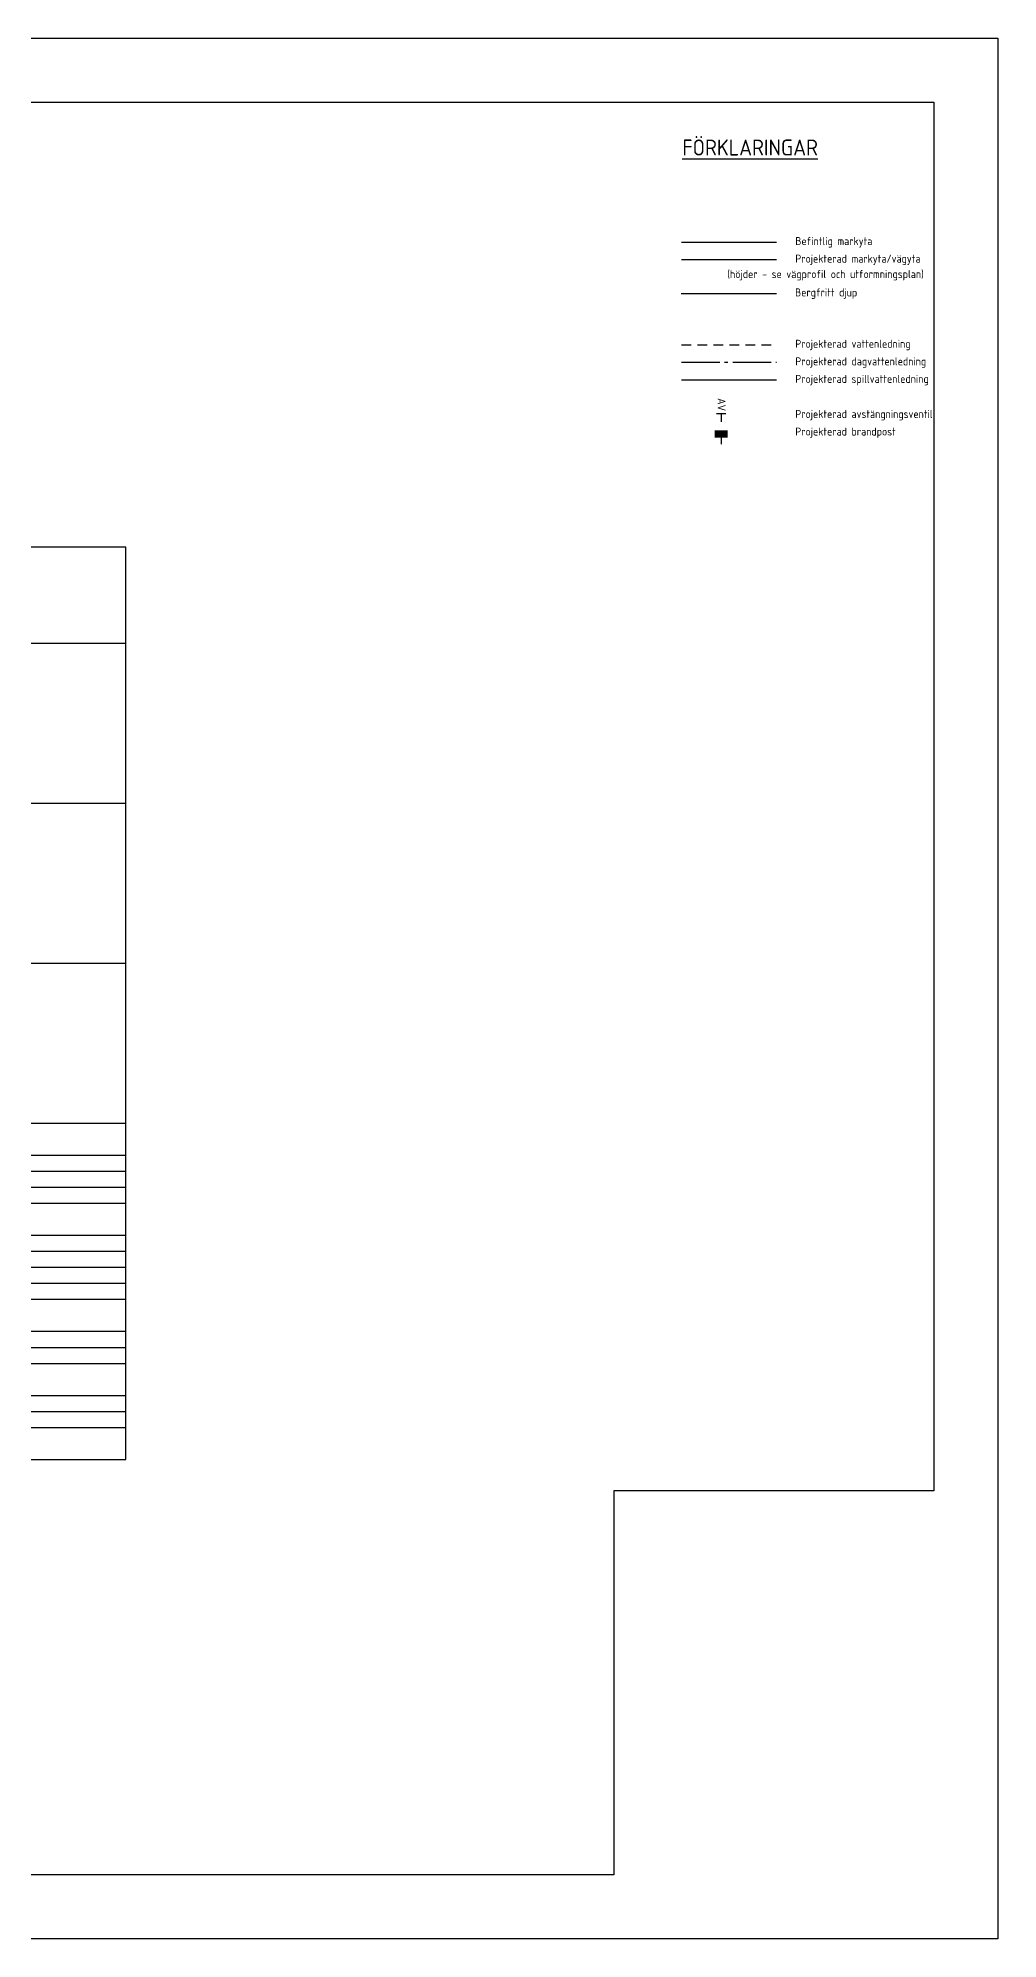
# Model space of a CAD drawing. Header units: metres. Extents: x 14120 to 17296, y 12612 to 17223.
# Drawn here: x 16997 to 17296, y 15434 to 16028 of the extents above; entities that cross this region are included whole.
import ezdxf

# ---------------------------------------------------------------- set-up
doc = ezdxf.new("R2010")
doc.units = ezdxf.units.M
doc.header["$MEASUREMENT"] = 0
for name, pattern in [('BH90-PMB-DV', [16, 12, -1.5, 1, -1.5]), ('BH90-PMB-SPV', [16, 8, 8]), ('BH90-PMB-V', [6, 4, -2]), ('STRECKAD_3', [5, 3, -2])]:
    doc.linetypes.add(name, pattern=pattern)
doc.layers.get('0').update_dxf_attribs({"linetype": 'CONTINUOUS'})
doc.layers.get('DEFPOINTS').update_dxf_attribs({"color": 5, "linetype": 'CONTINUOUS'})
for name, color, linetype in [('03_T', 3, 'CONTINUOUS'), ('05_txt', 1, 'CONTINUOUS'), ('BH90-PROJEKTERAD', 7, 'BH90-BERG_FOM'), ('M-368A', 1, 'CONTINUOUS'), ('M-368B', 4, 'CONTINUOUS'), ('M-41-Vattenledn', 6, 'BH90-PMB-V'), ('M-412', 3, 'BH90-PMB-DV'), ('M-414', 1, 'STRECKAD_3'), ('M-46-Element', 4, 'CONTINUOUS'), ('M-46-MARK', 4, 'CONTINUOUS'), ('M-46-Spillvledn', 6, 'BH90-PMB-SPV'), ('M-468A', 1, 'CONTINUOUS')]:
    doc.layers.add(name, color=color, linetype=linetype)
doc.styles.add('ISO', font='iso.shx')
doc.linetypes.add('BH90-BERG_FOM', pattern='A,1.5,[12,BH90K.SHX,S=0.3,R=0,X=0,Y=0],1.5,-0.75,3,-0.75,3,-0.75,3,-0.75,3,-0.75', length=18.75)

# ---------------------------------------------------------------- blocks, each defined once
blk = doc.blocks.new('BH90917f')
for p, q in [((2, 0), (0, 0)), ((4, -2), (4, 2))]:
    blk.add_line(p, q)
for points in [[(2, 2), (2, -2), (4, 2), (4, -2)], [(4, 2), (4, 2), (4, -2)]]:
    blk.add_solid(points)
blk = doc.blocks.new('BH90919f')
blk.add_line((1.5, 0), (-1.5, 0))

msp = doc.modelspace()

# ---------------------------------------------------------------- linework, layer by layer
at = {"layer": 'BH90-PROJEKTERAD', "color": 1, "linetype": 'BH90-BERG_FOM', "ltscale": 0.4, "flags": 128}
msp.add_lwpolyline([(17197.412, 15948.656), (17227.199, 15948.656)], dxfattribs=at)
at = {"layer": 'DEFPOINTS', "flags": 128}
for points in [[(16455.335, 15434.456), (16455.335, 16028.456), (17296.335, 16028.456), (17296.335, 15434.456)], [(16495.335, 15454.456), (16495.335, 16008.456), (17276.335, 16008.456), (17276.335, 15574.456), (17176.335, 15574.456), (17176.335, 15454.456)]]:
    msp.add_lwpolyline(points, close=True, dxfattribs=at)
at = {"layer": 'M-368A'}
msp.add_lwpolyline([(16627.332, 15584.33), (17023.967, 15584.33), (17023.967, 15869.33), (16627.332, 15869.33)], close=True, dxfattribs=at)
at = {"layer": 'M-368B'}
for p, q in [((16687.332, 15839.33), (17023.967, 15839.33)), ((16687.332, 15789.33), (17023.967, 15789.33)), ((16687.332, 15739.33), (17023.967, 15739.33))]:
    msp.add_line(p, q, dxfattribs=at)
at = {"layer": 'M-41-Vattenledn', "flags": 128}
msp.add_lwpolyline([(17209.901, 15911.171), (17209.901, 15908.548)], dxfattribs=at)
at = {"layer": 'M-412'}
msp.add_line((17197.49, 15927.119), (17227.199, 15927.119), dxfattribs=at)
at = {"layer": 'M-414'}
msp.add_line((17197.49, 15932.603), (17227.199, 15932.603), dxfattribs=at)
at = {"layer": 'M-46-Element', "color": 3}
msp.add_line((17197.49, 15959.211), (17227.199, 15959.211), dxfattribs=at)
at = {"layer": 'M-46-MARK'}
msp.add_line((17197.49, 15964.695), (17227.199, 15964.695), dxfattribs=at)
at = {"layer": 'M-46-Spillvledn', "color": 6, "linetype": 'BH90-PMB-SPV'}
msp.add_line((17197.49, 15921.634), (17227.199, 15921.634), dxfattribs=at)
at = {"layer": 'M-468A'}
for p, q in [((16627.332, 15689.33), (17023.967, 15689.33)), ((16627.332, 15679.33), (17023.967, 15679.33)), ((16627.332, 15674.33), (17023.967, 15674.33)), ((16627.332, 15669.33), (17023.967, 15669.33)), ((16627.332, 15664.33), (17023.967, 15664.33)), ((16627.332, 15654.33), (17023.967, 15654.33)), ((16627.332, 15649.33), (17023.967, 15649.33)), ((16627.332, 15644.33), (17023.967, 15644.33)), ((16633.332, 15639.33), (17023.967, 15639.33)), ((16633.332, 15634.33), (17023.967, 15634.33)), ((16627.332, 15624.33), (17023.967, 15624.33)), ((16633.332, 15619.33), (17023.967, 15619.33)), ((16633.332, 15614.33), (17023.967, 15614.33)), ((16627.332, 15604.33), (17023.967, 15604.33)), ((16633.332, 15599.33), (17023.967, 15599.33)), ((16633.332, 15594.33), (17023.967, 15594.33))]:
    msp.add_line(p, q, dxfattribs=at)

# ---------------------------------------------------------------- block references
at = {"layer": 'M-41-Vattenledn'}
ref = msp.add_blockref('BH90919f', (17209.901, 15911.171), dxfattribs=dict(at, rotation=180))
ref.add_attrib('AV', 'AV', (17208.783, 15915.923), dxfattribs={"layer": '0', "color": 1, "height": 2.5, "rotation": 270, "style": 'ISO', "flags": 8})
at = {"layer": 'M-41-Vattenledn', "rotation": 90}
msp.add_blockref('BH90917f', (17209.917, 15901.559), dxfattribs=at)

# ---------------------------------------------------------------- texts
at = {"layer": '03_T', "color": 7, "style": 'ISO'}
msp.add_text('%%UFÖRKLARINGAR', height=5, dxfattribs=at).set_placement((17197.765, 15991.745))
at = {"layer": '05_txt', "style": 'ISO'}
for s, p in [('Befintlig markyta', (17233.051, 15963.752)), ('(höjder - se vägprofil och utformningsplan)', (17211.81, 15953.451)), ('Projekterad markyta/vägyta', (17233.051, 15958.268)), ('Bergfritt djup', (17232.974, 15947.713)), ('Projekterad vattenledning', (17233.051, 15931.66)), ('Projekterad dagvattenledning', (17233.051, 15926.176)), ('Projekterad spillvattenledning', (17233.051, 15920.691)), ('Projekterad avstängningsventil', (17233.051, 15909.722)), ('Projekterad brandpost', (17233.051, 15904.238))]:
    msp.add_text(s, height=2.5, dxfattribs=at).set_placement(p)

doc.saveas('drawing.dxf')
